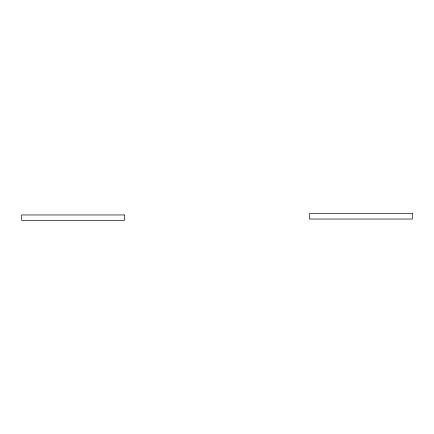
<?xml version="1.0" encoding="UTF-8"?>
<svg xmlns="http://www.w3.org/2000/svg" width="434" height="434" viewBox="0 0 434 434"><rect width="100%" height="100%" fill="white"/><g stroke="black" fill="none" stroke-linecap="round" stroke-linejoin="round"><path stroke-width="0.65" d="M412.3 213.539L309.605 213.539L309.605 219.04L412.3 219.04L412.3 213.539M124.395 214.96L21.7 214.96L21.7 220.461L124.395 220.461L124.395 214.96"/></g></svg>
